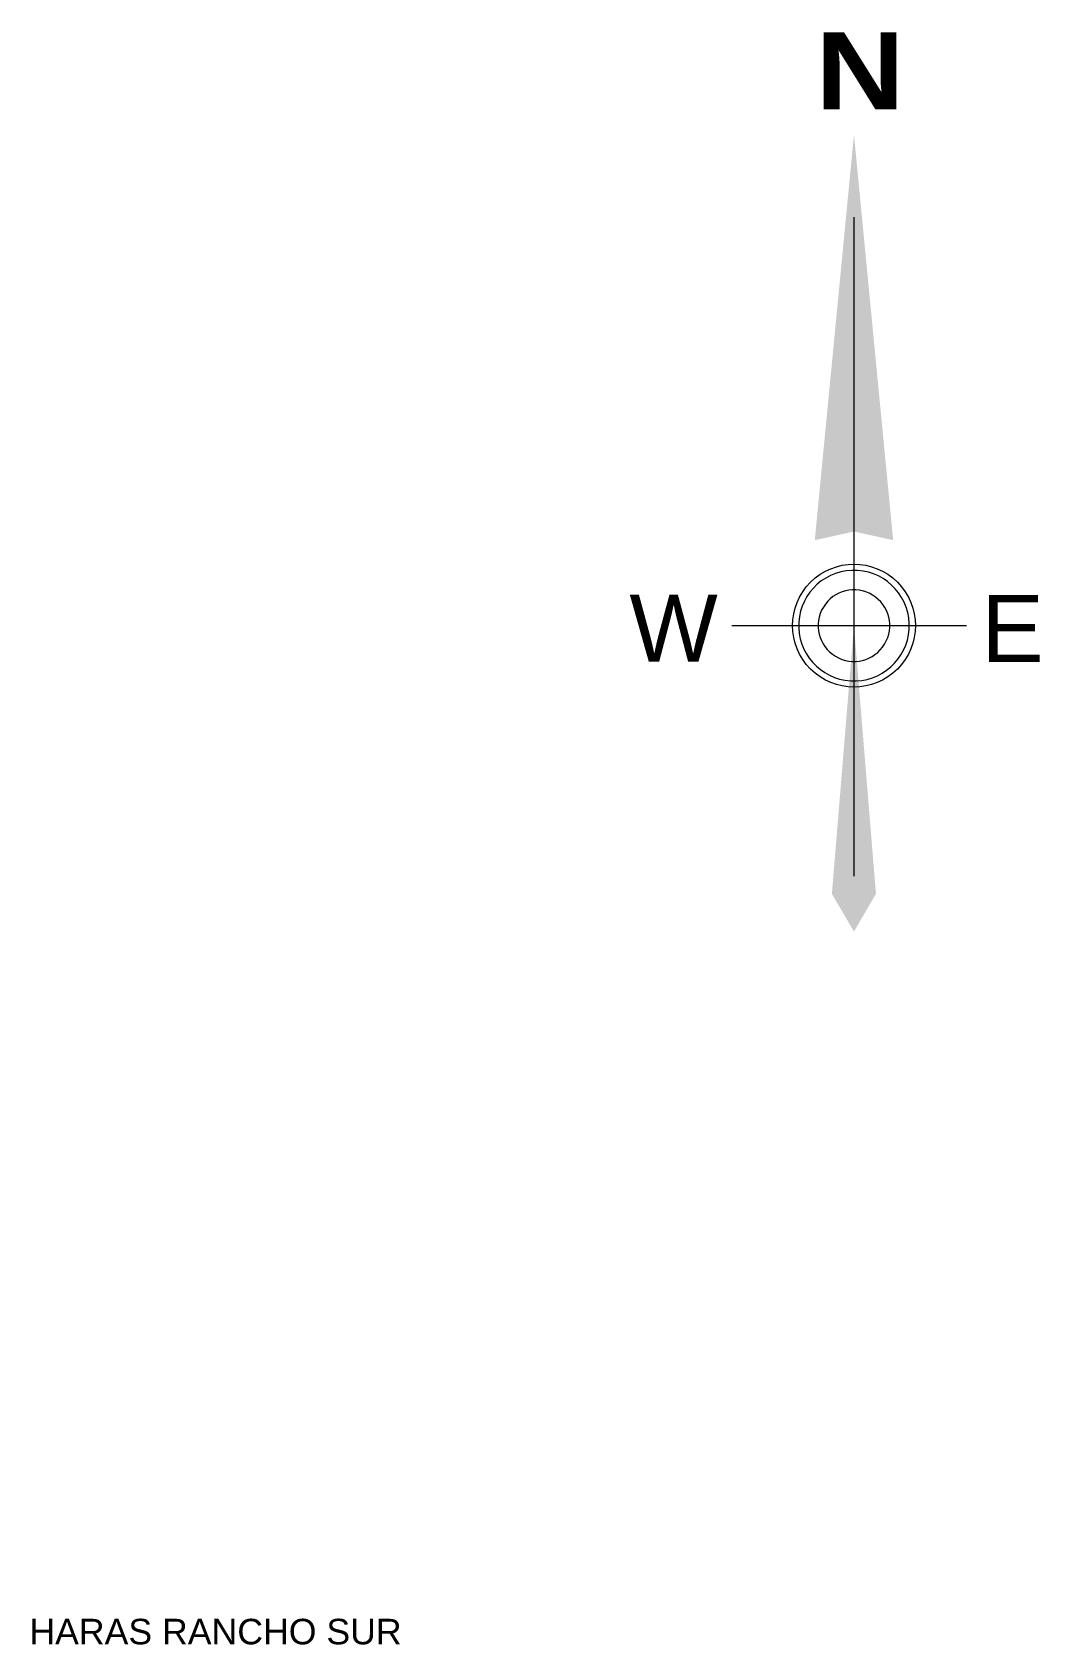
# Model space of a CAD drawing. Header units: metres. Extents: x -4524 to 2222, y -1534 to 2985.
# Drawn here: x 474.2 to 540.4, y 205 to 310.9 of the extents above; entities that cross this region are included whole.
import ezdxf
from ezdxf.enums import TextEntityAlignment as Align

# ---------------------------------------------------------------- set-up
doc = ezdxf.new("R2010")
doc.units = ezdxf.units.M
doc.header["$LTSCALE"] = 25.4
doc.header["$MEASUREMENT"] = 0
doc.layers.add('NORTH', color=7, linetype='Continuous')
doc.styles.add('ARIAL', font='')
doc.styles.add('arial b', font='')
doc.styles.get('ARIAL').set_extended_font_data('Arial')
doc.styles.get('arial b').set_extended_font_data('Arial Black')

# ---------------------------------------------------------------- blocks, each defined once
blk = doc.blocks.new('A$C75FE6A4A')
at = {"layer": 'NORTH', "lineweight": 13}
for p, q in [((1.762, 5.558), (1.762, 0.43)), ((0.812, 2.38), (2.637, 2.38))]:
    blk.add_line(p, q, dxfattribs=at)
for major_axis, start_param, end_param in [((-0.338, 0.338), 2.394689419948224, 8.677874727127811), ((-0.332, 0.274), 2.299129, 8.582314), ((-0.258, 0.105), 1.412463, 7.695648)]:
    blk.add_ellipse((1.762, 2.38), major_axis=major_axis, ratio=1, start_param=start_param, end_param=end_param, dxfattribs=at)
at = {"layer": 'NORTH', "color": 8, "lineweight": 13}
for points in [[(1.457, 3.045), (1.762, 3.112), (1.762, 6.199)], [(1.59, 0.293), (1.762, 0), (1.762, 2.38)]]:
    blk.add_solid(points, dxfattribs=at)
at = {"layer": 'NORTH', "lineweight": 13}
for points in [[(2.067, 3.045), (1.762, 3.112), (1.762, 6.199)], [(1.933, 0.293), (1.762, 0), (1.762, 2.38)]]:
    blk.add_solid(points, dxfattribs=at)
at = {"layer": 'NORTH', "lineweight": 13, "ltscale": 2250}
for s, height, style, p in [('N', 0.6, 'arial b', (1.463, 6.396)), ('W', 0.522, 'ARIAL', (0.014, 2.1)), ('E', 0.522, 'ARIAL', (2.753, 2.097))]:
    blk.add_text(s, height=height, dxfattribs=dict(at, style=style)).set_placement(p)

msp = doc.modelspace()

# ---------------------------------------------------------------- block references
at = {"color": 7, "xscale": 8.4375, "yscale": 8.4375, "zscale": 8.4375}
msp.add_blockref('A$C75FE6A4A', (513.3, 251.85), dxfattribs=at)

# ---------------------------------------------------------------- texts
at = {"color": 7, "style": 'ARIAL'}
msp.add_text('HARAS RANCHO SUR', height=1.6754, dxfattribs=at).set_placement((486.24, 205.89), align=Align.MIDDLE)

doc.saveas('drawing.dxf')
